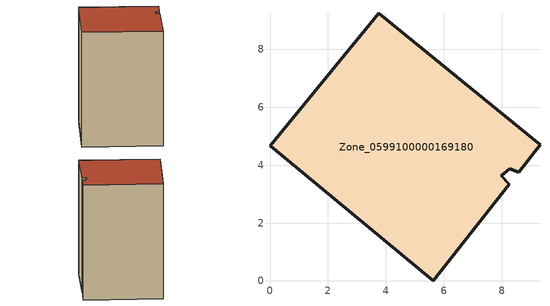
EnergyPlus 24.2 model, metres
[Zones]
Zone_0599100000169180
 floor ground (C_G): 0,4.67 3.76,9.25 9.32,4.7 8.58,3.75 8.28,3.87 7.99,3.63 8.26,3.34 5.64,0 z0
 wall outside (C_F): 3.76,9.25 0,4.67 5.64,0 8.26,3.34 7.99,3.63 8.28,3.87 8.58,3.75 9.32,4.7 3.76,9.25 z0:11.17
 roof outside (C_R): 5.64,0 8.26,3.34 7.99,3.63 8.28,3.87 8.58,3.75 9.32,4.7 3.76,9.25 0,4.67 z11.17
[BUILDING]
Pand.0599100000169180: North Axis=0; Terrain=City; Loads Convergence Tolerance Value=0.04; Temperature Convergence Tolerance Value=0.4; Solar Distribution=FullExterior; Maximum Number of Warmup Days=25; Minimum Number of Warmup Days=1
[Site:Location]
Rotterdam.The.Hague.AP_ZH_NLD Design_Conditions: Latitude=51.96; Longitude=4.45; Time Zone=1; Elevation=-4.5
[SITE:GROUNDTEMPERATURE:BUILDINGSURFACE]
18, 18, 18, 18, 18, 18, 18, 18, 18, 18, 18, 18
[MATERIAL] Thermal Absorptance=0.9; Solar Absorptance=0.7; Visible Absorptance=0.7
Name | Roughness | Thickness | Conductivity | Density | Specific Heat
G.TI.1946 | MediumSmooth | 0.15 | 1 | 540 | 1210
F.TI.1946 | Rough | 0.3 | 0.857143 | 1920 | 840
R.TI.1946 | MediumRough | 0.2 | 0.1 | 1500 | 1000
[CONSTRUCTION]
C_G: G.TI.1946
C_F: F.TI.1946
C_R: R.TI.1946
[ZONE]
Zone_0599100000169180: Type=1; Multiplier=1; Ceiling Height=Autocalculate; Volume=Autocalculate; Floor Area=autocalculate; Part of Total Floor Area=Yes
[ZONEINFILTRATION:DESIGNFLOWRATE]
Infil_Zone_0599100000169180: Zone or ZoneList or Space or SpaceList=Zone_0599100000169180; Schedule=AlwaysOn; Design Flow Rate Calculation Method=Flow/Area; Flow Rate per Floor Area=0.003; Constant Term Coefficient=1; Temperature Term Coefficient=0; Velocity Term Coefficient=0; Velocity Squared Term Coefficient=0
[HVACTEMPLATE:ZONE:IDEALLOADSAIRSYSTEM]
Zone_0599100000169180: Maximum Heating Supply Air Temperature=50; Minimum Cooling Supply Air Temperature=13; Maximum Heating Supply Air Humidity Ratio=0.0156; Minimum Cooling Supply Air Humidity Ratio=0.0077; Heating Limit=NoLimit; Cooling Limit=NoLimit; Dehumidification Control Type=ConstantSensibleHeatRatio; Cooling Sensible Heat Ratio=0.7; Dehumidification Setpoint=60; Humidification Control Type=None; Humidification Setpoint=30; Outdoor Air Method=None; Outdoor Air Flow Rate per Person=0.00944; Outdoor Air Flow Rate per Zone Floor Area=0; Outdoor Air Flow Rate per Zone=0; Demand Controlled Ventilation Type=None; Outdoor Air Economizer Type=NoEconomizer; Heat Recovery Type=None; Sensible Heat Recovery Effectiveness=0.7; Latent Heat Recovery Effectiveness=0.65
[ZONECONTROL:THERMOSTAT]
ThermostatControl_Zone_0599100000169180: Zone or ZoneList=Zone_0599100000169180; Control Type Schedule=DualSetpointControlType; Control 1=Thermostat_Zone_0599100000169180; Temperature Difference Between Cutout And Setpoint=0
[THERMOSTATSETPOINT:DUALSETPOINT]
Thermostat_Zone_0599100000169180: Heating Setpoint Temperature Schedule=HeatingSetpoint_Zone_0599100000169180; Cooling Setpoint Temperature Schedule=CoolingSetpoint_Zone_0599100000169180
[SCHEDULE:COMPACT]
HeatingSetpoint_Zone_0599100000169180: Through: 12/31, For: AllDays, Until: 24:00, 21
CoolingSetpoint_Zone_0599100000169180: Through: 12/31, For: AllDays, Until: 24:00, 24
DualSetpointControlType: Through: 12/31, For: AllDays, Until: 24:00, 4
AlwaysOn: Through: 12/31, For: AllDays, Until: 24:00, 1
